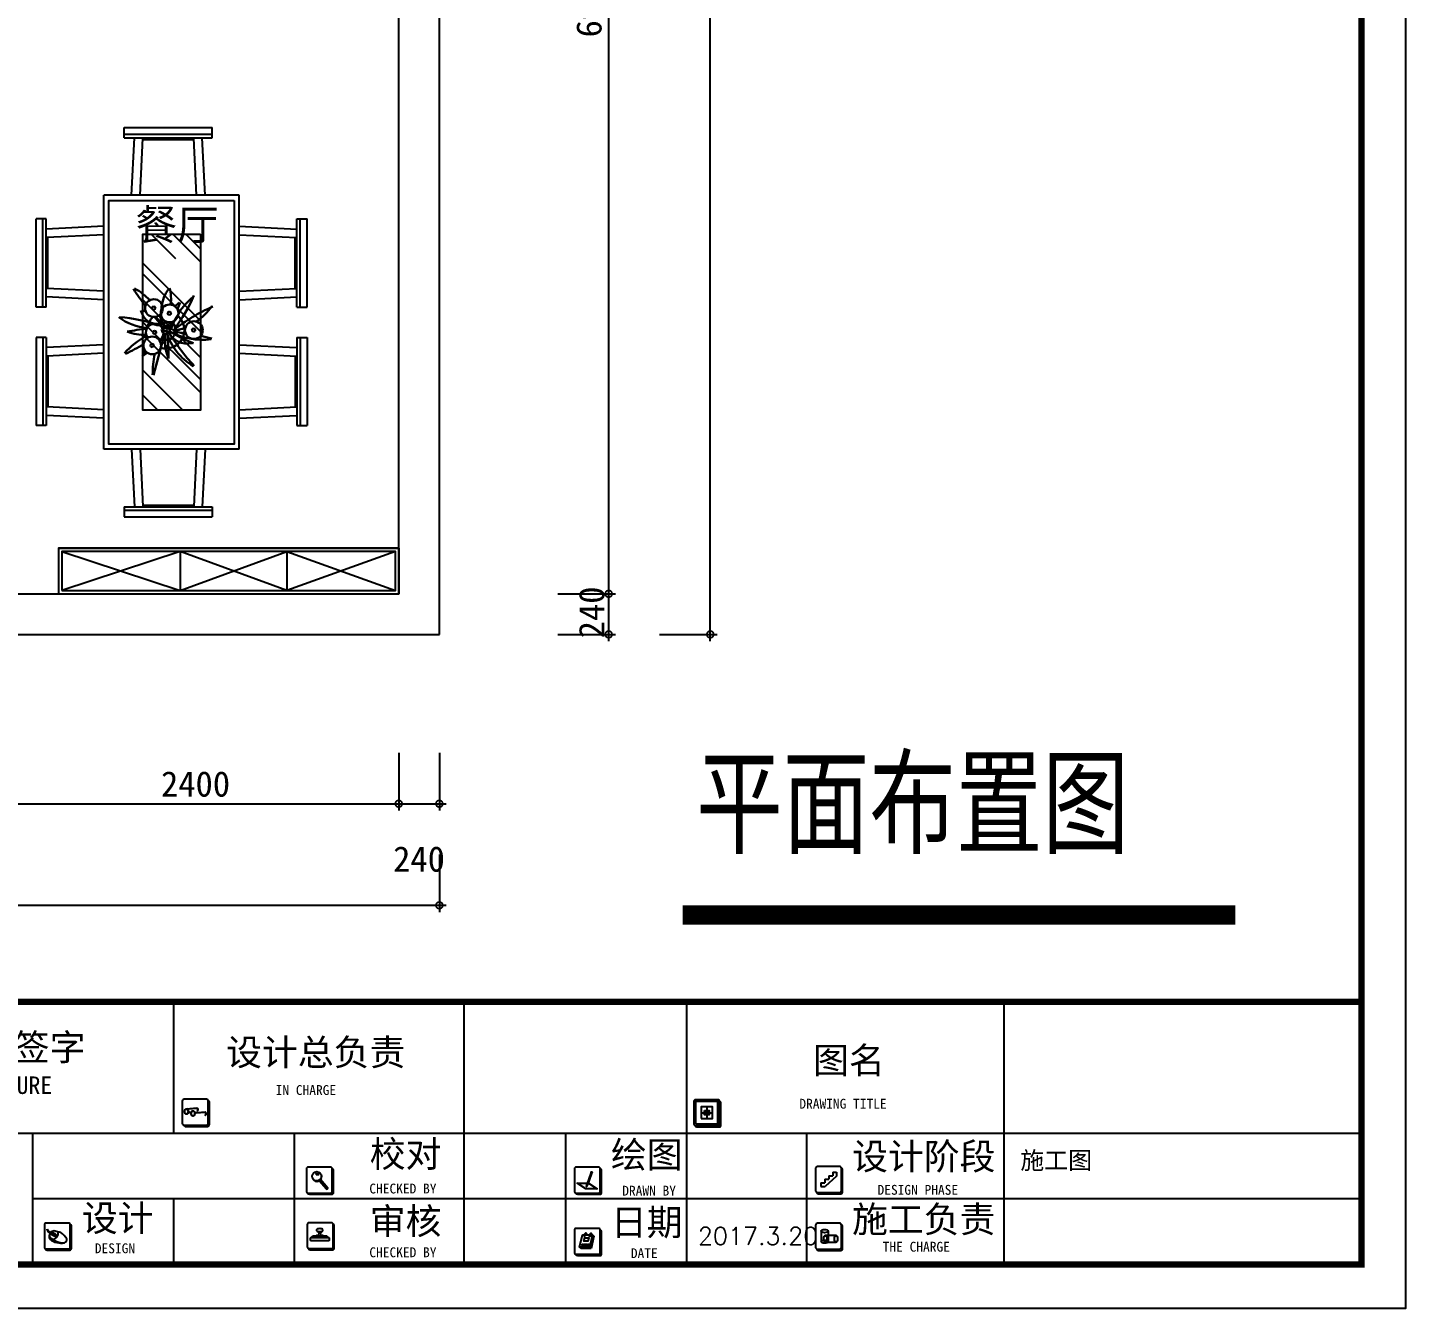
# Model space of a CAD drawing. Header units: millimetres. Extents: x 333665 to 510740, y -473522 to -395501.
# Drawn here: x 368992 to 377130, y -473522 to -465957 of the extents above; entities that cross this region are included whole.
import ezdxf

# ---------------------------------------------------------------- set-up
doc = ezdxf.new("R2010")
doc.units = ezdxf.units.MM
doc.header["$PDMODE"] = 35
doc.header["$PDSIZE"] = 20
for name, color, linetype in [('0-01图框模板说明', 2, 'Continuous'), ('0-02图框细线', 136, 'Continuous'), ('FLOOR', 8, 'Continuous'), ('layer 1', 7, 'Continuous'), ('WALL', 7, 'Continuous'), ('填充', 8, 'Continuous'), ('细线', 250, 'Continuous')]:
    doc.layers.add(name, color=color, linetype=linetype)
doc.styles.add('-宋体', font='', dxfattribs={"width": 0.75})
doc.styles.get("Standard").update_dxf_attribs({"font": 'txt', "bigfont": 'gbcbig.shx'})
doc.styles.add('STYLE1', font='')
doc.styles.add('标注文字', font='simhei.ttf')
doc.styles.get('-宋体').set_extended_font_data('SimSun')
doc.styles.get('STYLE1').set_extended_font_data('SimSun')
doc.dimstyles.new('最新标注', dxfattribs={"dimtxt": 150, "dimasz": 80, "dimexe": 40, "dimexo": 40, "dimgap": 40, "dimtad": 1, "dimdec": 0, "dimtxsty": '标注文字', "dimblk": 'DOTSMALL', "dimcen": 2.5, "dimdle": 40, "dimclrd": 46, "dimclre": 46, "dimclrt": 40, "dimadec": 0, "dimazin": 0, "dimtfac": 1, "dimtdec": 0, "dimtmove": 2, "dimatfit": 3, "dimldrblk": 'DOT', "dimfxl": 300, "dimfxlon": 1, "dimarcsym": 0})

# ---------------------------------------------------------------- blocks, each defined once
blk = doc.blocks.new('_DotSmall')
at = {"layer": 'FLOOR', "color": 0, "const_width": 0.5}
blk.add_lwpolyline([(-0.0625, 0, 1), (0.0625, 0, 1)], format="xyb", close=True, dxfattribs=at)
blk = doc.blocks.new('*D354')
at = {"color": 46, "lineweight": -2}
for p, q in [((368784.5, -470241.6), (368784.5, -470581.6)), ((371184.5, -470241.6), (371184.5, -470581.6)), ((368744.5, -470541.6), (371224.5, -470541.6))]:
    blk.add_line(p, q, dxfattribs=at)
at = {"layer": 'Defpoints', "color": 0, "lineweight": -3}
for p in [(368784.5, -469301.6), (371184.5, -469301.6), (371184.5, -470541.6)]:
    blk.add_point(p, dxfattribs=at)
at = {"color": 46, "lineweight": -2, "xscale": 80, "yscale": 80, "zscale": 80, "rotation": 180}
blk.add_blockref('_DotSmall', (368784.5, -470541.6), dxfattribs=at)
at = {"color": 46, "lineweight": -2, "xscale": 80, "yscale": 80, "zscale": 80}
blk.add_blockref('_DotSmall', (371184.5, -470541.6), dxfattribs=at)
at = {"color": 40, "lineweight": -3, "insert": (369984.5, -470425.8), "char_height": 150, "attachment_point": 5, "style": '标注文字'}
blk.add_mtext('2400', dxfattribs=at)
blk = doc.blocks.new('_Dot')
at = {"color": 0, "linetype": 'ByBlock', "lineweight": -2}
blk.add_line((-0.5, 0), (-1, 0), dxfattribs=at)
at = {"color": 0, "linetype": 'ByBlock', "const_width": 0.5}
blk.add_lwpolyline([(-0.25, 0, 1), (0.25, 0, 1)], format="xyb", close=True, dxfattribs=at)
blk = doc.blocks.new('*D355')
at = {"layer": 'Defpoints', "color": 0, "lineweight": -3, "ltscale": 400}
for p in [(371184.5, -469301.6), (371424.5, -469541.6), (371424.5, -470541.6)]:
    blk.add_point(p, dxfattribs=at)
at = {"layer": '细线', "color": 46, "lineweight": -2, "ltscale": 400}
for p, q in [((371184.5, -470241.6), (371184.5, -470581.6)), ((371424.5, -470241.6), (371424.5, -470581.6)), ((371144.5, -470541.6), (371464.5, -470541.6))]:
    blk.add_line(p, q, dxfattribs=at)
at = {"layer": '细线', "color": 46, "lineweight": -2, "ltscale": 400, "xscale": 80, "yscale": 80, "zscale": 80, "rotation": 180}
blk.add_blockref('_DotSmall', (371184.5, -470541.6), dxfattribs=at)
at = {"layer": '细线', "color": 46, "lineweight": -2, "ltscale": 400, "xscale": 80, "yscale": 80, "zscale": 80}
blk.add_blockref('_DotSmall', (371424.5, -470541.6), dxfattribs=at)
at = {"layer": '细线', "color": 40, "lineweight": -3, "ltscale": 400, "insert": (371304.5, -470869.1), "char_height": 150, "attachment_point": 5, "style": '标注文字'}
blk.add_mtext('240', dxfattribs=at)
blk = doc.blocks.new('*D356')
at = {"layer": 'Defpoints', "color": 0, "lineweight": -3, "ltscale": 400}
for p in [(360914.5, -469541.6), (371424.5, -469541.6), (371424.5, -471141.6)]:
    blk.add_point(p, dxfattribs=at)
at = {"layer": '细线', "color": 46, "lineweight": -2, "ltscale": 400}
for p, q in [((360914.5, -470841.6), (360914.5, -471181.6)), ((371424.5, -470841.6), (371424.5, -471181.6)), ((360874.5, -471141.6), (371464.5, -471141.6))]:
    blk.add_line(p, q, dxfattribs=at)
at = {"layer": '细线', "color": 46, "lineweight": -2, "ltscale": 400, "xscale": 80, "yscale": 80, "zscale": 80, "rotation": 180}
blk.add_blockref('_DotSmall', (360914.5, -471141.6), dxfattribs=at)
at = {"layer": '细线', "color": 46, "lineweight": -2, "ltscale": 400, "xscale": 80, "yscale": 80, "zscale": 80}
blk.add_blockref('_DotSmall', (371424.5, -471141.6), dxfattribs=at)
at = {"layer": '细线', "color": 40, "lineweight": -3, "ltscale": 400, "insert": (366169.5, -471025.8), "char_height": 150, "attachment_point": 5, "style": '标注文字'}
blk.add_mtext('10510', dxfattribs=at)
blk = doc.blocks.new('*D357')
at = {"layer": 'Defpoints', "color": 0, "lineweight": -3, "ltscale": 400}
for p in [(371184.5, -469301.6), (372424.5, -469301.6), (371424.5, -469541.6)]:
    blk.add_point(p, dxfattribs=at)
at = {"layer": '细线', "color": 46, "lineweight": -2, "ltscale": 400}
for p, q in [((372124.5, -469301.6), (372464.5, -469301.6)), ((372424.5, -469581.6), (372424.5, -469261.6)), ((372124.5, -469541.6), (372464.5, -469541.6))]:
    blk.add_line(p, q, dxfattribs=at)
at = {"layer": '细线', "color": 46, "lineweight": -2, "ltscale": 400, "xscale": 80, "yscale": 80, "zscale": 80}
for p, rotation in [((372424.5, -469301.6), 90), ((372424.5, -469541.6), 270)]:
    blk.add_blockref('_DotSmall', p, dxfattribs=dict(at, rotation=rotation))
at = {"layer": '细线', "color": 40, "lineweight": -3, "ltscale": 400, "insert": (372324.5, -469411.6), "char_height": 150, "attachment_point": 5, "rotation": 90, "style": '标注文字'}
blk.add_mtext('240', dxfattribs=at)
blk = doc.blocks.new('*D358')
at = {"layer": 'Defpoints', "color": 0, "lineweight": -3, "ltscale": 400}
for p in [(371184.5, -462321.6), (372424.5, -462321.6), (371184.5, -469301.6)]:
    blk.add_point(p, dxfattribs=at)
at = {"layer": '细线', "color": 46, "lineweight": -2, "ltscale": 400}
for p, q in [((372424.5, -469341.6), (372424.5, -462281.6)), ((372124.5, -462321.6), (372464.5, -462321.6)), ((372124.5, -469301.6), (372464.5, -469301.6))]:
    blk.add_line(p, q, dxfattribs=at)
at = {"layer": '细线', "color": 46, "lineweight": -2, "ltscale": 400, "xscale": 80, "yscale": 80, "zscale": 80}
for p, rotation in [((372424.5, -462321.6), 90), ((372424.5, -469301.6), 270)]:
    blk.add_blockref('_DotSmall', p, dxfattribs=dict(at, rotation=rotation))
at = {"layer": '细线', "color": 40, "lineweight": -3, "ltscale": 400, "insert": (372308.7, -465811.6), "char_height": 150, "attachment_point": 5, "rotation": 90, "style": '标注文字'}
blk.add_mtext('6980', dxfattribs=at)
blk = doc.blocks.new('*D363')
at = {"layer": 'Defpoints', "color": 0, "lineweight": -3, "ltscale": 400}
for p in [(371424.5, -461259.3), (373024.5, -461259.3), (371424.5, -469541.6)]:
    blk.add_point(p, dxfattribs=at)
at = {"layer": '细线', "color": 46, "lineweight": -2, "ltscale": 400}
for p, q in [((373024.5, -469581.6), (373024.5, -461219.3)), ((372724.5, -461259.3), (373064.5, -461259.3)), ((372724.5, -469541.6), (373064.5, -469541.6))]:
    blk.add_line(p, q, dxfattribs=at)
at = {"layer": '细线', "color": 46, "lineweight": -2, "ltscale": 400, "xscale": 80, "yscale": 80, "zscale": 80}
for p, rotation in [((373024.5, -461259.3), 90), ((373024.5, -469541.6), 270)]:
    blk.add_blockref('_DotSmall', p, dxfattribs=dict(at, rotation=rotation))
at = {"layer": '细线', "color": 40, "lineweight": -3, "ltscale": 400, "insert": (372909.5, -465400.4), "char_height": 150, "attachment_point": 5, "rotation": 90, "style": '标注文字'}
blk.add_mtext('8282', dxfattribs=at)
blk = doc.blocks.new('gfbcv')
h = blk.add_hatch()
h.set_pattern_fill('AR-RROOF', color=8, scale=300, angle=315, style=0)
h.set_pattern_definition([(315, (368399.5, -381879.6), (678.8225, -254.5584), [4500, -600, 1500, -300]), (315, (368787.7, -382055.66), (70.0036, 494.2676), [900, -99, 1800, -225]), (315, (368685.89, -381805.34), (1245.215, -960.9581), [2400, -420, 1200, -300])])
h.paths.add_polyline_path([(355377.5, -351954.5), (355377.5, -350914.5), (355717.5, -350914.5), (355717.5, -351954.5)])
at = {"color": 250, "lineweight": -3}
for p, q in [((355400, -350684.5), (355416.9, -350347)), ((355733.9, -350684.5), (355717, -350347)), ((355147.5, -350917.6), (354810, -350934.4)), ((355947.5, -350917.6), (356285, -350934.4)), ((355147.5, -351251.4), (354810, -351234.6)), ((355947.5, -351251.4), (356285, -351234.6)), ((355147.5, -351617.6), (354810, -351634.4)), ((355947.5, -351617.6), (356285, -351634.4)), ((355147.5, -351951.4), (354810, -351934.6)), ((355947.5, -351951.4), (356285, -351934.6)), ((355400, -352184.5), (355416.9, -352522)), ((355733.9, -352184.5), (355717, -352522))]:
    blk.add_line(p, q, dxfattribs=at)
at = {"color": 3, "lineweight": 30}
for p, q in [((355587.1, -351372.3), (355654.4, -351121.4)), ((355553.4, -351415.6), (355541, -351438))]:
    blk.add_line(p, q, dxfattribs=at)
at = {"color": 250, "lineweight": -3}
blk.add_lwpolyline([(355177.5, -352154.5), (355177.5, -350714.5), (355917.5, -350714.5), (355917.5, -352154.5)], close=True, dxfattribs=at)
at = {"color": 8}
blk.add_lwpolyline([(355377.5, -351954.5), (355377.5, -350914.5), (355717.5, -350914.5), (355717.5, -351954.5)], close=True, dxfattribs=at)
at = {"color": 3, "lineweight": 30}
for centre, radius in [((355661.3, -351297.5), 52.3), ((355415.9, -351388), 52.3), ((355581.1, -351388.9), 24.2), ((355581.1, -351388.9), 24.2), ((355559.4, -351487), 52.3), ((355651.9, -351517.9), 52.3)]:
    blk.add_circle(centre, radius, dxfattribs=at)
for centre, radius, start, end in [((355022.7, -351121.6), 636.5, 348.60963, 359.75797), ((354493.4, -352019.1), 1248.2, 30.59379, 42.47684), ((355245.7, -351476.9), 347, 17.04726, 60.06943), ((356325.4, -351254.2), 760.1, 177.41542, 190.26237), ((355283.5, -351330.3), 303.4, 353.14116, 21.34303), ((355454.4, -351434.3), 126.4, 23.55428, 104.08132), ((355581.1, -351388.9), 109.2, 74.19161, 229.01718), ((355662.6, -351298), 10, 90, 270), ((355662.6, -351298), 10, 270, 90), ((355863.6, -351468), 273.9, 121.95296, 128.89063), ((355509.6, -350986.5), 411.7, 296.79131, 319.99923), ((355313.8, -351047.3), 446.5, 330.67912, 335.05693), ((356163.8, -352023.1), 847.7, 113.91517, 122.12562), ((354883.9, -350566.6), 1048.1, 293.63982, 308.51457), ((355617, -350276.7), 1104.3, 253.89409, 257.38504), ((355367.1, -351721.8), 390.8, 60.72759, 97.95362), ((355417.2, -351388.6), 10, 90, 270), ((355417.2, -351388.6), 10, 270, 90), ((355110.6, -352123.7), 868.5, 58.42112, 69.21449), ((355469.8, -351449.9), 81.1, 73.0998, 93.64194), ((355617, -350276.7), 1104.3, 262.0972, 265.8232), ((355608.8, -351741.1), 366.8, 100.96839, 112.91409), ((354075.7, -346211.9), 5372.2, 285.00511, 285.80588), ((355581.1, -351388.9), 59.2, 61.20889, 233.48506), ((355646.8, -351373.8), 52.3, 121.22663, 37.19054), ((355648, -351374.4), 10, 90, 270), ((355648, -351374.4), 10, 270, 90), ((355444.2, -349259.3), 2151.6, 276.66829, 279.77104), ((355716.9, -351597.2), 236.3, 66.97323, 94.66712), ((355608.8, -351741.1), 366.8, 124.39017, 144.80949), ((356181.8, -351909.7), 828.8, 141.64931, 157.42784), ((355146.8, -351261.1), 424.2, 309.46977, 340.31252), ((355553.5, -351406.6), 7.75, 231.07794, 160.31252), ((356241.3, -351855.3), 805.2, 147.38631, 148.52768), ((355367.6, -351492.2), 241.6, 325.26735, 18.50032), ((355838.2, -351567), 287.6, 152.85499, 153.61554), ((355364.2, -351358.1), 236.3, 339.33408, 344.49464), ((355581.1, -351388.9), 59.2, 281.58918, 324.62692), ((355926.3, -351338.7), 336.1, 193.22172, 204.21844), ((355752.9, -351337.2), 169.2, 206.50173, 229.71173), ((354375, -352553.6), 1674.9, 40.50913, 42.802), ((355927.4, -350505.4), 962, 251.10822, 265.61629), ((355615.1, -351532.4), 116.8, 14.15652, 89.61183), ((355581.1, -351388.9), 109.2, 315.11276, 351.74068), ((355666.9, -351718.5), 318.2, 52.93635, 85.58739), ((356241.3, -351855.3), 805.2, 154.72372, 157.80608), ((355364.2, -351358.1), 236.3, 305.24389, 313.80922), ((355838.2, -351567), 287.6, 174.38119, 193.81823), ((355560.7, -351487.5), 10, 90, 270), ((355560.7, -351487.5), 10, 270, 90), ((355581.1, -351388.9), 109.2, 282.45419, 286.05706), ((355653.2, -351518.4), 10, 90, 270), ((355653.2, -351518.4), 10, 270, 90), ((355752.9, -351337.2), 169.2, 251.89274, 260.01456), ((354375, -352553.6), 1674.9, 33.41888, 37.58602), ((355926.3, -351338.7), 336.1, 222.06601, 241.47841)]:
    blk.add_arc(centre, radius, start, end, dxfattribs=at)
for points in [[(355546.2, -351386.7), (355603.9, -351395.4), (355555.8, -351409.8), (355589.5, -351421.3)], [(355581.1, -351376.1), (355604.6, -351381.2), (355581.1, -351388.9), (355604.6, -351394)]]:
    blk.add_solid(points, dxfattribs=at)
at = {"layer": '细线', "color": 36, "lineweight": -3, "ltscale": 400}
for p, q in [((355826.9, -350284.5), (355306.9, -350284.5)), ((355306.9, -350344.5), (355306.9, -350284.5)), ((355826.9, -350324.5), (355306.9, -350324.5)), ((355826.9, -350344.5), (355826.9, -350284.5)), ((355826.9, -350344.5), (355306.9, -350344.5)), ((355349.9, -350684.5), (355366.9, -350344.5)), ((355349.9, -350684.5), (355366.9, -350344.5)), ((355717.4, -350354.5), (355416.5, -350354.5)), ((355783.9, -350684.5), (355766.9, -350344.5)), ((355147.5, -350684.5), (355147.5, -352184.5)), ((355147.5, -350684.5), (355947.5, -350684.5)), ((355947.5, -350684.5), (355947.5, -352184.5)), ((354747.5, -351344.5), (354747.5, -350824.5)), ((354807.5, -350824.5), (354747.5, -350824.5)), ((354787.5, -351344.5), (354787.5, -350824.5)), ((354807.5, -351344.5), (354807.5, -350824.5)), ((355147.5, -350867.5), (354807.5, -350884.5)), ((355947.5, -350867.5), (356287.5, -350884.5)), ((355947.5, -350867.5), (356287.5, -350884.5)), ((356287.5, -351344.5), (356287.5, -350824.5)), ((356287.5, -350824.5), (356347.5, -350824.5)), ((356307.5, -351344.5), (356307.5, -350824.5)), ((356347.5, -351344.5), (356347.5, -350824.5)), ((354817.5, -351234.9), (354817.5, -350934.1)), ((356277.5, -351234.9), (356277.5, -350934.1)), ((355147.5, -351301.5), (354807.5, -351284.5)), ((355947.5, -351301.5), (356287.5, -351284.5)), ((354807.5, -351344.5), (354747.5, -351344.5)), ((356287.5, -351344.5), (356347.5, -351344.5)), ((354747.5, -351524.5), (354747.5, -352044.5)), ((354807.5, -351524.5), (354747.5, -351524.5)), ((354787.5, -351524.5), (354787.5, -352044.5)), ((354807.5, -351524.5), (354807.5, -352044.5)), ((356287.5, -351524.5), (356287.5, -352044.5)), ((356287.5, -351524.5), (356347.5, -351524.5)), ((356307.5, -351524.5), (356307.5, -352044.5)), ((356347.5, -351524.5), (356347.5, -352044.5)), ((355147.5, -351567.5), (354807.5, -351584.5)), ((354817.5, -351634.1), (354817.5, -351934.9)), ((355947.5, -351567.5), (356287.5, -351584.5)), ((356277.5, -351634.1), (356277.5, -351934.9)), ((355147.5, -352001.5), (354807.5, -351984.5)), ((355947.5, -352001.5), (356287.5, -351984.5)), ((354807.5, -352044.5), (354747.5, -352044.5)), ((356287.5, -352044.5), (356347.5, -352044.5)), ((355147.5, -352184.5), (355947.5, -352184.5)), ((355349.9, -352184.5), (355366.9, -352524.5)), ((355349.9, -352184.5), (355366.9, -352524.5)), ((355783.9, -352184.5), (355766.9, -352524.5)), ((355826.9, -352524.5), (355306.9, -352524.5)), ((355306.9, -352524.5), (355306.9, -352584.5)), ((355717.4, -352514.5), (355416.5, -352514.5)), ((355826.9, -352524.5), (355826.9, -352584.5)), ((355826.9, -352544.5), (355306.9, -352544.5)), ((355826.9, -352584.5), (355306.9, -352584.5))]:
    blk.add_line(p, q, dxfattribs=at)

msp = doc.modelspace()

# ---------------------------------------------------------------- hatches: boundary and pattern name
at = {"layer": '0-01图框模板说明'}
for points in [[(370059.1, -472429.3, -0.414214), (370049, -472439.4), (369916.6, -472439.4, -0.071272), (369913.7, -472439, 0.348143), (369923.7, -472446.9), (370056, -472446.9, 0.414214), (370066.2, -472436.7), (370066.2, -472304.3, 0.333108), (370058.9, -472294.6, -0.057743), (370059.1, -472296.9)], [(373080.2, -472432.6, -0.414214), (373070.1, -472442.7), (372937.7, -472442.7, -0.071272), (372934.8, -472442.3, 0.348143), (372944.8, -472450.2), (373077.1, -472450.2, 0.414214), (373087.3, -472440), (373087.3, -472307.6, 0.333108), (373080, -472297.9, -0.057743), (373080.2, -472300.2)], [(370792, -472830.5, -0.414214), (370781.9, -472840.7), (370649.5, -472840.7, -0.071272), (370646.6, -472840.3, 0.348143), (370656.6, -472848.1), (370788.9, -472848.1, 0.414214), (370799.1, -472838), (370799.1, -472705.6, 0.333108), (370791.8, -472695.8, -0.057743), (370792, -472698.2)], [(372375.1, -472830.5, -0.414214), (372364.9, -472840.7), (372232.6, -472840.7, -0.071272), (372229.7, -472840.3, 0.348143), (372239.6, -472848.1), (372372, -472848.1, 0.414214), (372382.2, -472838), (372382.2, -472705.6, 0.333108), (372374.9, -472695.8, -0.057743), (372375.1, -472698.2)], [(373799.3, -472827.2, -0.414214), (373789.1, -472837.3), (373656.8, -472837.3, -0.071272), (373653.9, -472836.9, 0.348143), (373663.8, -472844.8), (373796.2, -472844.8, 0.414214), (373806.4, -472834.6), (373806.4, -472702.2, 0.333108), (373799.1, -472692.5, -0.057743), (373799.3, -472694.8)], [(369244.6, -473160.3, -0.414214), (369234.4, -473170.5), (369102, -473170.5, -0.071272), (369099.2, -473170.1, 0.348143), (369109.1, -473178), (369241.5, -473178, 0.414214), (369251.6, -473167.8), (369251.6, -473035.4, 0.333108), (369244.3, -473025.6, -0.057743), (369244.6, -473028)], [(370797.1, -473158.5, -0.414214), (370786.9, -473168.6), (370654.5, -473168.6, -0.071272), (370651.7, -473168.2, 0.348143), (370661.6, -473176.1), (370793.9, -473176.1, 0.414214), (370804.1, -473165.9), (370804.1, -473033.5, 0.333108), (370796.8, -473023.8, -0.057743), (370797.1, -473026.1)], [(373799.3, -473162.1, -0.414214), (373789.1, -473172.3), (373656.8, -473172.3, -0.071272), (373653.9, -473171.9, 0.348143), (373663.8, -473179.7), (373796.2, -473179.7, 0.414214), (373806.4, -473169.6), (373806.4, -473037.2, 0.333108), (373799.1, -473027.4, -0.057743), (373799.3, -473029.8)], [(372375.1, -473192.4, -0.414214), (372364.9, -473202.6), (372232.6, -473202.6, -0.071272), (372229.7, -473202.2, 0.348143), (372239.6, -473210.1), (372372, -473210.1, 0.414214), (372382.2, -473199.9), (372382.2, -473067.5, 0.333108), (372374.9, -473057.7, -0.057743), (372375.1, -473060.1)]]:
    msp.add_hatch(color=8, dxfattribs=at).paths.add_polyline_path(points)
h = msp.add_hatch(color=8, dxfattribs=at)
h.paths.add_polyline_path([(373003.9, -472354.2), (372990.7, -472354.2), (372990.7, -472366.4), (373003.9, -472366.4)])
h.paths.add_polyline_path([(373003.9, -472366.4), (373017.1, -472366.4), (373017.1, -472354.2), (373003.9, -472354.2)])
h.paths.add_polyline_path([(373003.9, -472366.4), (373003.9, -472378.6), (373017.1, -472378.6), (373017.1, -472366.4)])
h.paths.add_polyline_path([(373003.9, -472366.4), (372990.7, -472366.4), (372990.7, -472378.6), (373003.9, -472378.6)])

# ---------------------------------------------------------------- linework, layer by layer
at = {"color": 0, "lineweight": -3}
for p, q in [((371424.5, -469541.6), (371424.5, -462081.6)), ((371184.5, -469301.6), (371184.5, -462321.6)), ((368784.5, -469301.6), (369164.5, -469301.6)), ((369164.5, -469301.6), (371184.5, -469301.6)), ((368784.5, -469541.6), (369164.5, -469541.6)), ((369164.5, -469541.6), (371424.5, -469541.6))]:
    msp.add_line(p, q, dxfattribs=at)
at = {"color": 250, "lineweight": -3}
for p, q in [((369894.5, -469051.6), (369194.5, -469281.6)), ((369194.5, -469051.6), (369894.5, -469281.6)), ((369894.5, -469051.6), (369894.5, -469281.6)), ((370524.5, -469281.6), (369894.5, -469051.6)), ((369894.5, -469281.6), (370524.5, -469051.6)), ((370524.5, -469051.6), (370524.5, -469281.6)), ((371164.5, -469051.6), (370524.5, -469281.6)), ((370524.5, -469051.6), (371164.5, -469281.6))]:
    msp.add_line(p, q, dxfattribs=at)
at = {"layer": '0-01图框模板说明', "color": 8}
for p, q in [((369930.8, -472343.3), (369992.7, -472338.4)), ((369940.1, -472343.8), (369993.3, -472339.6)), ((369978.9, -472366.9), (370040.8, -472362)), ((369988.2, -472367.4), (370041.5, -472363.2)), ((372969.9, -472366.4), (373037.8, -472366.4)), ((373003.9, -472332.4), (373003.9, -472400.3)), ((373747.5, -472718.4), (373770.5, -472718.4)), ((373747.5, -472718.4), (373747.5, -472738.4)), ((373770.5, -472718.4), (373770.5, -472742)), ((370713.9, -472766.7), (370757.5, -472816.7)), ((370722.3, -472759.3), (370765.7, -472809.2)), ((372292.8, -472801.9), (372292.2, -472803.5)), ((372292.2, -472803.5), (372292.4, -472804.7)), ((372293.3, -472802.1), (372292.4, -472804.7)), ((372293.3, -472803.9), (372292.4, -472804.7)), ((372293.9, -472802.3), (372293.3, -472803.9)), ((373678.2, -472781.3), (373678.2, -472802.8)), ((373678.2, -472781.3), (373701.3, -472781.3)), ((373678.2, -472802.8), (373702.2, -472802.8)), ((373701.3, -472759.8), (373724.4, -472759.8)), ((373701.3, -472759.8), (373701.3, -472781.3)), ((373770.5, -472742), (373702.2, -472802.8)), ((373724.4, -472738.4), (373724.4, -472759.8)), ((373724.4, -472738.4), (373747.5, -472738.4)), ((369117.5, -473100.9), (369117.5, -473100.9)), ((369124.4, -473080.6), (369149.3, -473093.3)), ((369128.9, -473107.2), (369160.2, -473124.6)), ((369155.8, -473081.6), (369130.8, -473072.3)), ((369134.5, -473082.1), (369134.5, -473082.1)), ((369134.5, -473082.1), (369152.5, -473092.1)), ((369156.3, -473085.1), (369137.2, -473077.3)), ((369188.1, -473074.4), (369156.1, -473065.8)), ((369163.1, -473093.4), (369168.6, -473096.4)), ((370665.1, -473104.5), (370680.5, -473093.7)), ((370682, -473093.3), (370697.7, -473093.3)), ((370715.3, -473084.9), (370715.3, -473081.7)), ((370721, -473084.5), (370721, -473081.7)), ((370740.4, -473093.3), (370757, -473093.3)), ((370772.6, -473104.5), (370758.6, -473093.7)), ((372331.1, -473089.3), (372313.9, -473162.8)), ((372333.4, -473091.2), (372316.2, -473164.7)), ((372335.6, -473093.1), (372318.5, -473166.6)), ((372337.5, -473095), (372320.4, -473168.5)), ((372328.7, -473087.3), (372337.5, -473095)), ((373678.9, -473065.6), (373678.9, -473128.2)), ((373766.8, -473090.6), (373704.2, -473090.6)), ((373766.8, -473132.1), (373704.2, -473132.1)), ((373720.4, -473065.6), (373720.4, -473128.2)), ((372252.8, -473160.8), (372261.6, -473168.5)), ((372313.9, -473162.8), (372255.2, -473162.8)), ((372316.2, -473164.7), (372257.5, -473164.7)), ((372318.5, -473166.6), (372259.7, -473166.6)), ((372320.4, -473168.5), (372261.6, -473168.5))]:
    msp.add_line(p, q, dxfattribs=at)
at = {"layer": '0-01图框模板说明', "color": 2, "const_width": 37.5}
msp.add_lwpolyline([(376871.5, -458413.1), (376871.5, -473263.7), (355656.4, -473263.7), (355656.4, -458413.1)], close=True, dxfattribs=at)
msp.add_lwpolyline([(376871.5, -471711.3), (355653.5, -471711.3)], dxfattribs=at)
at = {"layer": '0-01图框模板说明', "color": 8}
for points in [[(369916.6, -472439.4), (370049, -472439.4, 0.414214), (370059.1, -472429.3), (370059.1, -472296.9, 0.414214), (370049, -472286.7), (369916.6, -472286.7, 0.414214), (369906.4, -472296.9), (369906.4, -472429.3, 0.414214)], [(372937.7, -472442.7), (373070.1, -472442.7, 0.414214), (373080.2, -472432.6), (373080.2, -472300.2, 0.414214), (373070.1, -472290), (372937.7, -472290, 0.414214), (372927.5, -472300.2), (372927.5, -472432.6, 0.414214)], [(370649.5, -472840.7), (370781.9, -472840.7, 0.414214), (370792, -472830.5), (370792, -472698.2, 0.414214), (370781.9, -472688), (370649.5, -472688, 0.414214), (370639.3, -472698.2), (370639.3, -472830.5, 0.414214)], [(372232.6, -472840.7), (372364.9, -472840.7, 0.414214), (372375.1, -472830.5), (372375.1, -472698.2, 0.414214), (372364.9, -472688), (372232.6, -472688, 0.414214), (372222.4, -472698.2), (372222.4, -472830.5, 0.414214)], [(372326.5, -472720.1), (372320.9, -472718.1), (372321.2, -472717.3, -0.451962), (372324.4, -472715.9), (372325.2, -472716.2, -0.418435), (372326.8, -472719.3)], [(373656.8, -472837.3), (373789.1, -472837.3, 0.414214), (373799.3, -472827.2), (373799.3, -472694.8, 0.414214), (373789.1, -472684.6), (373656.8, -472684.6, 0.414214), (373646.6, -472694.8), (373646.6, -472827.2, 0.414214)], [(369102, -473170.5), (369234.4, -473170.5, 0.414214), (369244.6, -473160.3), (369244.6, -473028, 0.414214), (369234.4, -473017.8), (369102, -473017.8, 0.414214), (369091.9, -473028), (369091.9, -473160.3, 0.414214)], [(370654.5, -473168.6), (370786.9, -473168.6, 0.414214), (370797.1, -473158.5), (370797.1, -473026.1, 0.414214), (370786.9, -473015.9), (370654.5, -473015.9, 0.414214), (370644.3, -473026.1), (370644.3, -473158.5, 0.414214)], [(372232.6, -473202.6), (372364.9, -473202.6, 0.414214), (372375.1, -473192.4), (372375.1, -473060.1, 0.414214), (372364.9, -473049.9), (372232.6, -473049.9, 0.414214), (372222.4, -473060.1), (372222.4, -473192.4, 0.414214)], [(373656.8, -473172.3), (373789.1, -473172.3, 0.414214), (373799.3, -473162.1), (373799.3, -473029.8, 0.414214), (373789.1, -473019.6), (373656.8, -473019.6, 0.414214), (373646.6, -473029.8), (373646.6, -473162.1, 0.414214)], [(370667.2, -473103.6), (370770.5, -473103.6, -0.414214), (370773.5, -473106.6), (370773.5, -473119.9, -0.414214), (370770.5, -473122.9), (370667.2, -473122.9, -0.414214), (370664.3, -473119.9), (370664.3, -473106.6, -0.414214)]]:
    msp.add_lwpolyline(points, format="xyb", close=True, dxfattribs=at)
for points in [[(369913.7, -472439, 0.348143), (369923.7, -472446.9), (370056, -472446.9, 0.414214), (370066.2, -472436.7), (370066.2, -472304.3, 0.333108), (370058.9, -472294.6)], [(372934.8, -472442.3, 0.348143), (372944.8, -472450.2), (373077.1, -472450.2, 0.414214), (373087.3, -472440), (373087.3, -472307.6, 0.333108), (373080, -472297.9)], [(370646.6, -472840.3, 0.348143), (370656.6, -472848.1), (370788.9, -472848.1, 0.414214), (370799.1, -472838), (370799.1, -472705.6, 0.333108), (370791.8, -472695.8)], [(372229.7, -472840.3, 0.348143), (372239.6, -472848.1), (372372, -472848.1, 0.414214), (372382.2, -472838), (372382.2, -472705.6, 0.333108), (372374.9, -472695.8)], [(373653.9, -472836.9, 0.348143), (373663.8, -472844.8), (373796.2, -472844.8, 0.414214), (373806.4, -472834.6), (373806.4, -472702.2, 0.333108), (373799.1, -472692.5)], [(369099.2, -473170.1, 0.348143), (369109.1, -473178), (369241.5, -473178, 0.414214), (369251.6, -473167.8), (369251.6, -473035.4, 0.333108), (369244.3, -473025.6)], [(370651.7, -473168.2, 0.348143), (370661.6, -473176.1), (370793.9, -473176.1, 0.414214), (370804.1, -473165.9), (370804.1, -473033.5, 0.333108), (370796.8, -473023.8)], [(373653.9, -473171.9, 0.348143), (373663.8, -473179.7), (373796.2, -473179.7, 0.414214), (373806.4, -473169.6), (373806.4, -473037.2, 0.333108), (373799.1, -473027.4)], [(372229.7, -473202.2, 0.348143), (372239.6, -473210.1), (372372, -473210.1, 0.414214), (372382.2, -473199.9), (372382.2, -473067.5, 0.333108), (372374.9, -473057.7)]]:
    msp.add_lwpolyline(points, format="xyb", dxfattribs=at)
for points in [[(372938.1, -472432.1), (373069.6, -472432.1), (373069.6, -472300.6), (372938.1, -472300.6)], [(372969.9, -472400.3), (373037.8, -472400.3), (373037.8, -472332.4), (372969.9, -472332.4)], [(372990.7, -472354.2), (373017.1, -472354.2), (373017.1, -472378.6), (372990.7, -472378.6)], [(372324.6, -472725.3), (372319, -472723.3), (372294.9, -472789.5), (372300.5, -472791.5)], [(372326.6, -472720.2), (372320.7, -472718), (372318.9, -472723.2), (372324.7, -472725.4)], [(372293.9, -472802.3), (372292.8, -472801.9), (372294.9, -472789.5), (372300.5, -472791.5)], [(370695.5, -473094.7), (370742.5, -473094.7), (370742.5, -473100.4), (370695.5, -473100.4)], [(372283.5, -473105), (372307.6, -473105), (372301.9, -473124.2), (372277.7, -473124.2)], [(372267.5, -473143.4), (372273.3, -473143.4), (372271.9, -473148), (372266.1, -473148)], [(372278.9, -473143.4), (372284.7, -473143.4), (372283.3, -473148), (372277.5, -473148)], [(372289.9, -473143.4), (372295.7, -473143.4), (372294.4, -473148), (372288.6, -473148)], [(372301.1, -473143.4), (372306.9, -473143.4), (372305.6, -473148), (372299.8, -473148)]]:
    msp.add_lwpolyline(points, close=True, dxfattribs=at)
for points in [[(372303.7, -472782.8), (372305.9, -472782.8), (372355.9, -472815.7), (372288.8, -472815.7), (372238.7, -472782.8), (372297.4, -472782.8)], [(370726.3, -473090.1), (370735.8, -473090.1), (370742.5, -473094.7), (370695.5, -473094.7), (370702.9, -473090.1), (370710.2, -473090.1)], [(372282.9, -473087.3), (372328.7, -473087.3), (372311.5, -473160.8), (372252.8, -473160.8), (372269.9, -473087.3), (372280.3, -473087.3)]]:
    msp.add_lwpolyline(points, dxfattribs=at)
for centre, radius in [((370700.7, -472742.1), 27.6), ((372312.8, -473095.4), 2.07)]:
    msp.add_circle(centre, radius, dxfattribs=at)
for centre, radius, start, end in [((369945.2, -472362.1), 19, 105.75698, 120.90147), ((369946.1, -472381.2), 16.6, 39.93772, 115.08211), ((369951.9, -472352.9), 12.3, 194.48109, 315.05273), ((369940.1, -472344.1), 0.254, 94.53797, 105.75698), ((369993.4, -472385.7), 19, 105.75698, 138.68122), ((369988.3, -472367.7), 0.254, 94.53797, 105.75698), ((369989, -472348.5), 10.8, 298.71142, 70.12693), ((369993.4, -472339.8), 0.254, 62.53976, 94.53797), ((369988.7, -472348.7), 10.2, 300.32853, 62.53976), ((369994.1, -472357.7), 0.261, 133.83275, 294.27982), ((370037.2, -472372.1), 10.8, 298.71142, 70.12693), ((370041.5, -472363.4), 0.254, 62.53976, 94.53797), ((370036.9, -472372.3), 10.2, 300.32853, 62.53976), ((370042.2, -472381.3), 0.261, 133.83275, 294.27982), ((370701.3, -472744.5), 27.6, 191.50537, 300.50305), ((370699.5, -472741.8), 13.8, 22.4479, 114.91738), ((370696.1, -472735.3), 6.47, 340.03412, 111.51774), ((370701.3, -472744.5), 27.6, 323.79176, 16.59293), ((370760.1, -472811.4), 6.02, 246.29169, 21.68237), ((369155.7, -473097.8), 35.5, 172.23155, 207.50847), ((369136.8, -473093), 16.3, 158.18292, 240.90017), ((369190.5, -473120), 76.4, 139.32492, 154.28325), ((369191.5, -473024.6), 112.1, 233.07145, 279.66773), ((369148.8, -473091.6), 26.8, 74.0812, 127.26399), ((369135.6, -473079.5), 2.77, 54.17545, 246.924), ((369137.4, -473079.1), 35.7, 277.38404, 14.54168), ((369157.5, -473079.6), 16.1, 239.14426, 279.65487), ((369153.5, -473088.1), 4.12, 255.59476, 46.20559), ((369148.4, -473095.9), 16.1, 22.14548, 62.65609), ((369159.5, -473091.4), 4.07, 279.65487, 22.14548), ((369205, -473034.7), 100.5, 243.49964, 273.01635), ((369135.3, -473159.9), 100.5, 28.78399, 58.3007), ((369203.1, -473115.6), 20.7, 290.37624, 11.42411), ((370682, -473096.3), 2.97, 90, 119.87718), ((370718.1, -473009.3), 59.1, 259.24495, 280.75505), ((370693.6, -473084.6), 21.9, 7.60876, 51.99549), ((370706, -473080.9), 10.2, 284.90703, 336.82099), ((370718.3, -473075.7), 17.9, 237.03411, 302.96589), ((370742.7, -473084.6), 21.9, 128.00451, 172.39124), ((370723, -473084.5), 2.08, 180, 209.57661), ((370730.7, -473080.2), 10.9, 209.57661, 255.90559), ((370757, -473096.3), 2.97, 58.64341, 90), ((372281, -473095.4), 2.07, 133.54052, 58.50942), ((372295, -473092.2), 15.6, 120.08382, 193.46069), ((372281.1, -473094.9), 1.58, 218.39226, 328.45377), ((372294.9, -473092.2), 12.9, 118.98843, 196.0214), ((372282, -473096.2), 2.07, 72.60473, 87.69362), ((372289.3, -473086), 7.54, 350.54539, 105.73103), ((372288.6, -473086.8), 5.93, 355.44035, 89.68225), ((372326.6, -473092.3), 15.6, 127.16749, 193.46069), ((372312.7, -473094.9), 1.58, 218.39226, 328.45377), ((372313.8, -473096.2), 2.07, 72.60473, 215.77066), ((372325.9, -473092), 12.4, 120.88, 197.64495), ((372320.3, -473084.1), 5.29, 75.64141, 126.12439), ((372320, -473085.4), 4.14, 333.23085, 96.56595), ((372319.8, -473085.1), 6.43, 340.70057, 72.93021)]:
    msp.add_arc(centre, radius, start, end, dxfattribs=at)
for centre, major_axis, ratio in [((369929.9, -472359.1), (0, 15.8), 0.646017), ((369931, -472359.5), (0, 15.8), 0.646017), ((369969, -472370.5), (0, 15.8), 0.646017), ((369969.8, -472371), (0, 15.8), 0.646017), ((373699.6, -473065.6), (-20.8, 0), 0.454196), ((373699.6, -473128.2), (-20.8, 0), 0.454196), ((373704.2, -473111.3), (0, 20.8), 0.454196), ((373766.8, -473111.3), (0, 20.8), 0.454196)]:
    msp.add_ellipse(centre, major_axis=major_axis, ratio=ratio, dxfattribs=at)
msp.add_ellipse((370718.1, -473060), major_axis=(19.5, 0), ratio=0.460933, start_param=-0.967391, end_param=4.108984, dxfattribs=at)
for points in [[(369127.5, -473075), (369116.3, -473073.4), (369110.8, -473067.5), (369108.1, -473054.8)], [(369128.8, -473072.8), (369115.9, -473072.7), (369111.8, -473063.2), (369109.3, -473053.7)]]:
    msp.add_open_spline(points, degree=3, dxfattribs=at)
at = {"layer": '0-02图框细线'}
for p, q in [((369855.3, -472487.5), (369855.3, -471711.3)), ((371571.6, -472487.5), (371571.6, -471711.3)), ((372886.5, -473263.7), (372886.5, -471711.3)), ((374761, -472487.5), (374761, -471711.3)), ((360637.5, -472487.5), (376871.5, -472487.5)), ((369023.5, -473263.7), (369023.5, -472487.5)), ((370569, -473263.7), (370569, -472487.5)), ((371571.6, -473263.7), (371571.6, -472487.5)), ((372171.3, -473263.7), (372171.3, -472487.5)), ((373595.5, -473263.7), (373595.5, -472487.5)), ((374761, -473263.7), (374761, -472487.5)), ((376871.5, -472875.6), (369023.5, -472875.6)), ((369855.3, -473263.7), (369855.3, -472875.6))]:
    msp.add_line(p, q, dxfattribs=at)
msp.add_lwpolyline([(377130.2, -458154.4), (377130.2, -473522.4), (355397.7, -473522.4), (355397.7, -458154.4)], close=True, dxfattribs=at)
at = {"layer": '填充', "color": 2, "ltscale": 20, "const_width": 114.8}
msp.add_lwpolyline([(372861.4, -471199.2), (376126.4, -471199.2)], dxfattribs=at)
at = {"layer": '细线', "color": 36, "lineweight": -3, "ltscale": 400}
for p, q in [((369174.5, -469031.6), (371184.5, -469031.6)), ((371184.5, -469031.6), (371184.5, -469301.6))]:
    msp.add_line(p, q, dxfattribs=at)
for points in [[(369174.5, -469301.6), (371184.5, -469301.6), (371184.5, -469031.6), (369174.5, -469031.6)], [(369194.5, -469281.6), (371164.5, -469281.6), (371164.5, -469051.6), (369194.5, -469051.6)]]:
    msp.add_lwpolyline(points, close=True, dxfattribs=at)

# ---------------------------------------------------------------- block references
at = {"color": 1, "lineweight": -3, "rotation": 180}
msp.add_blockref('gfbcv', (725390.4, -819132.5), dxfattribs=at)

# ---------------------------------------------------------------- texts
at = {"layer": '0-02图框细线'}
for s, insert, char_height, attachment_point in [('{\\fSimSun|b0|i0|c134|p2;甲方确认签字}', (368064.1, -471988.6), 155.232, 4), ('{\\fSimSun|b0|i0|c134|p2;设计总负责}', (370165, -472018.4), 155.232, 4), ('{\\fSimSun|b0|i0|c134|p2;图名}', (373631.4, -472065.4), 155.232, 4), ('{\\fSimSun|b0|i0|c134|p2;THE SIGNATURE}', (368223.2, -472204.8), 103.488, 4), ('{\\fSimSun|b0|i0|c134|p2;IN CHARGE}', (370457.8, -472232.9), 58.307, 4), ('{\\fSimSun|b0|i0|c134|p2;DRAWING TITLE}', (373550.6, -472313.8), 58.307, 4), ('{\\fSimSun|b0|i0|c134|p2;校对}', (371013.3, -472618.5), 155.232, 4), ('{\\fSimSun|b0|i0|c134|p2;绘图}', (372437.5, -472622.9), 155.232, 4), ('{\\fSimSun|b0|i0|c134|p2;设计阶段}', (373861.8, -472633.3), 155.232, 4), ('{\\fSimHei|b0|i0|c134|p2;施工图}', (375067.4, -472653.6), 103.488, 5), ('{\\fSimSun|b0|i0|c134|p2;CHECKED BY}', (371010.9, -472814.8), 58.307, 4), ('{\\fSimSun|b0|i0|c134|p2;DRAWN BY}', (372504.6, -472826.9), 58.307, 4), ('{\\fSimSun|b0|i0|c134|p2;DESIGN PHASE}', (374012.3, -472822.3), 58.307, 4), ('{\\fSimSun|b0|i0|c134|p2;设计}', (369313.2, -472997.8), 155.232, 4), ('{\\fSimSun|b0|i0|c134|p2;审核}', (371013.3, -473015.3), 155.232, 4), ('{\\fSimSun|b0|i0|c134|p2;日期}', (372437.5, -473022.4), 155.232, 4), ('{\\fSimSun|b0|i0|c134|p2;施工负责}', (373861.7, -473004.5), 155.232, 4), ('2017.3.20', (372951.8, -473094.3), 103.49, 4), ('{\\fSimSun|b0|i0|c134|p2;THE CHARGE}', (374043.1, -473158.3), 58.307, 4), ('{\\fSimSun|b0|i0|c134|p2;DESIGN}', (369389.3, -473167.6), 58.307, 4), ('{\\fSimSun|b0|i0|c134|p2;CHECKED BY}', (371010.9, -473191.3), 58.307, 4), ('{\\fSimSun|b0|i0|c134|p2;DATE}', (372555.3, -473196.2), 58.307, 4)]:
    msp.add_mtext(s, dxfattribs=dict(at, insert=insert, char_height=char_height, attachment_point=attachment_point))
at = {"layer": 'layer 1', "color": 2, "lineweight": -3, "style": 'STYLE1'}
msp.add_text('餐厅', height=180, dxfattribs=at).set_placement((369630, -467211.6))
at = {"layer": 'WALL', "color": 2, "insert": (372940.8, -470284), "char_height": 800, "width": 7394.405, "attachment_point": 1, "style": '-宋体'}
msp.add_mtext('{\\H0.625x;\\C3;平面布置图}', dxfattribs=at)

# ---------------------------------------------------------------- dimensions: what is measured, and where the dimension line sits
at = {"color": 0, "lineweight": -3}
dim = msp.add_linear_dim(base=(371184.5, -470541.6), p1=(368784.5, -469301.6), p2=(371184.5, -469301.6), dimstyle='最新标注', dxfattribs=at)
dim.commit()
dim.dimension.update_dxf_attribs({"geometry": '*D354', "text_midpoint": (369984.5, -470425.8)})
at = {"layer": '细线', "color": 2, "lineweight": -3, "ltscale": 400}
for base, p1, p2, picture, middle in [((373024.5, -461259.3), (371424.5, -469541.6), (371424.5, -461259.3), '*D363', (372909.5, -465400.4)), ((372424.5, -462321.6), (371184.5, -469301.6), (371184.5, -462321.6), '*D358', (372308.7, -465811.6))]:
    dim = msp.add_linear_dim(base=base, p1=p1, p2=p2, angle=90, dimstyle='最新标注', dxfattribs=at)
    dim.commit()
    dim.dimension.update_dxf_attribs({"geometry": picture, "text_midpoint": middle})
for base, p1, picture, middle in [((371424.5, -470541.6), (371184.5, -469301.6), '*D355', (371304.5, -470869.1)), ((371424.5, -471141.6), (360914.5, -469541.6), '*D356', (366169.5, -471025.8))]:
    dim = msp.add_linear_dim(base=base, p1=p1, p2=(371424.5, -469541.6), dimstyle='最新标注', dxfattribs=at)
    dim.commit()
    dim.dimension.update_dxf_attribs({"geometry": picture, "text_midpoint": middle})
dim = msp.add_linear_dim(base=(372424.5, -469301.6), p1=(371424.5, -469541.6), p2=(371184.5, -469301.6), angle=90, dimstyle='最新标注', dxfattribs=at)
dim.commit()
dim.dimension.update_dxf_attribs({"geometry": '*D357', "text_midpoint": (372324.5, -469411.6), "dimtype": 128})

doc.saveas('drawing.dxf')
